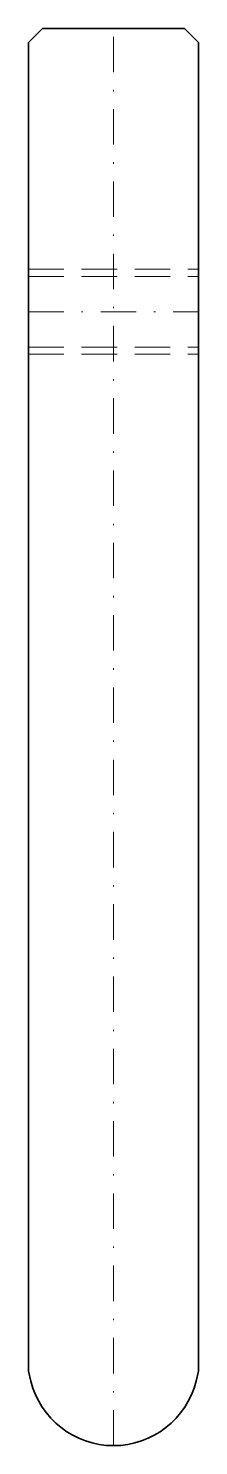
# Model space of a CAD drawing. Header units: millimetres. Extents: x -6 to 6, y -100 to 0.
import ezdxf

# ---------------------------------------------------------------- set-up
doc = ezdxf.new("R2010")
doc.units = ezdxf.units.MM
doc.header["$LTSCALE"] = 5
for name, pattern in [('AUSGEZOGEN', [0]), ('DASHDOT', [1, 0.5, -0.25, 0, -0.25]), ('DASHED', [0.75, 0.5, -0.25])]:
    doc.linetypes.add(name, pattern=pattern)
doc.layers.add('2', color=7, linetype='Continuous')

# ---------------------------------------------------------------- blocks, each defined once
blk = doc.blocks.new('15769_nNn00')
at = {"layer": '2', "color": 7, "linetype": 'AUSGEZOGEN', "lineweight": 35}
for p, q in [((-5, 0), (-6, -1)), ((6, -1), (5, 0)), ((-6, -1), (-6, -94.74)), ((6, -94.74), (6, -1)), ((-6, -94.74), (-5.82, -95.45)), ((5.82, -95.45), (6, -94.74))]:
    blk.add_line(p, q, dxfattribs=at)
blk.add_arc((0, -94), 6, 194, 346, dxfattribs=at)

msp = doc.modelspace()

# ---------------------------------------------------------------- linework, layer by layer
at = {"layer": '2', "color": 7, "linetype": 'AUSGEZOGEN', "lineweight": 35}
msp.add_line((-5, 0), (5, 0), dxfattribs=at)
at = {"layer": '2', "color": 7, "linetype": 'DASHDOT', "lineweight": 18}
for p, q in [((0, -100), (0, 0)), ((-6, -20), (6, -20))]:
    msp.add_line(p, q, dxfattribs=at)
at = {"layer": '2', "color": 7, "linetype": 'DASHED', "lineweight": 18}
for p, q in [((-6, -17), (6, -17)), ((-6, -17.5), (6, -17.5)), ((-6, -22.5), (6, -22.5)), ((-6, -23), (6, -23))]:
    msp.add_line(p, q, dxfattribs=at)

# ---------------------------------------------------------------- block references
msp.add_blockref('15769_nNn00', (0, 0))

doc.saveas('drawing.dxf')
